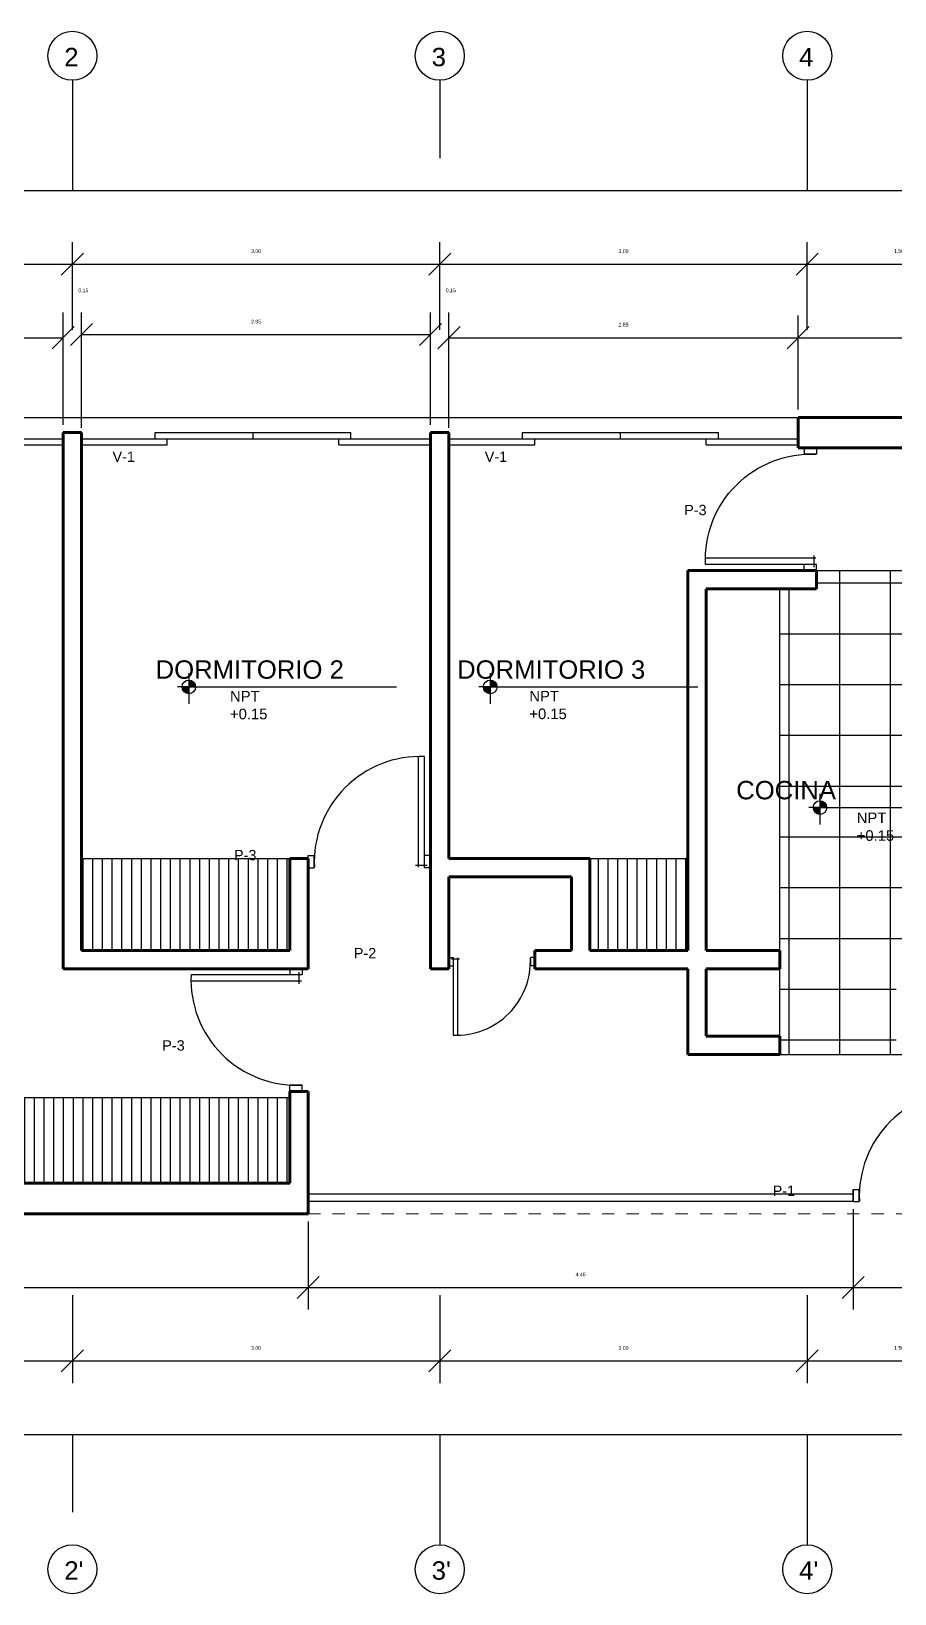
# Model space of a CAD drawing. Header units: millimetres. Extents: x 1110 to 1214, y 1038 to 1099.
# Drawn here: x 1183.38 to 1190.43, y 1085.82 to 1098.57 of the extents above; entities that cross this region are included whole.
import ezdxf

# ---------------------------------------------------------------- set-up
doc = ezdxf.new("R2010")
doc.units = ezdxf.units.MM
doc.linetypes.add('DASHDOT', pattern=[25.4, 12.7, -6.35, 0, -6.35])
doc.linetypes.add('JIS_02_1.2', pattern=[2.5, 1.25, -1.25])
for name, color, linetype in [('EJES', 7, 'DASHDOT'), ('MUEBLES', 253, 'Continuous'), ('PUERTAS', 35, 'Continuous')]:
    doc.layers.add(name, color=color, linetype=linetype)
doc.layers.add('muros', color=150, linetype='Continuous', lineweight=70)
doc.layers.add('PROYECCION LOZA', color=80, linetype='JIS_02_1.2', lineweight=5)
doc.styles.add('Annotative', font='arial.ttf')
doc.styles.get("Standard").update_dxf_attribs({"font": 'arial.ttf'})
doc.dimstyles.get("Standard").update_dxf_attribs({"dimtxt": 0.03, "dimasz": 0.18, "dimexe": 0.18, "dimexo": 0.0625, "dimgap": 0.09, "dimtad": 1, "dimtoh": 1, "dimzin": 0, "dimdsep": 46, "dimtxsty": 'Annotative', "dimblk": 'OBLIQUE', "dimcen": 0.09, "dimadec": 0, "dimazin": 0, "dimtfac": 1, "dimtofl": 0, "dimtmove": 0, "dimatfit": 3, "dimldrblk": 'OBLIQUE', "dimfxl": 1, "dimtolj": 1, "dimtzin": 0, "dimarcsym": 0})
pattern_1 = [(90, (0, 6.01868), (-0.079375, 0), [])]

# ---------------------------------------------------------------- blocks, each defined once
blk = doc.blocks.new('-P')
for p, q in [((0.335, -0.205), (0.335, 0.697)), ((0.385, -0.205), (0.385, 0.697)), ((-0.565, -0.209), (-0.565, -0.109)), ((-0.565, -0.109), (-0.515, -0.109)), ((-0.515, -0.209), (-0.515, -0.109)), ((0.385, -0.209), (0.385, -0.109)), ((0.435, -0.109), (0.385, -0.109)), ((0.435, -0.209), (0.435, -0.109)), ((-0.565, -0.209), (-0.515, -0.209)), ((0.312, -0.187), (0.407, -0.187)), ((0.435, -0.209), (0.385, -0.209))]:
    blk.add_line(p, q)
blk.add_arc((0.348, -0.165), 0.863, 87.4911, 182.5804)
blk = doc.blocks.new('puerta4')
at = {"xscale": -1}
blk.add_blockref('-P', (-0.565, 0.209), dxfattribs=at)
blk = doc.blocks.new('_Oblique')
at = {"color": 0, "linetype": 'ByBlock', "lineweight": -2}
blk.add_line((-0.5, -0.5), (0.5, 0.5), dxfattribs=at)
blk = doc.blocks.new('*D42')
at = {"color": 0, "lineweight": -2}
for p, q in [((1180.836, 1095.484), (1180.836, 1096.251)), ((1183.636, 1095.359), (1183.636, 1096.251)), ((1180.836, 1096.071), (1183.636, 1096.071))]:
    blk.add_line(p, q, dxfattribs=at)
at = {"layer": 'Defpoints', "color": 0}
for p in [(1183.636, 1096.071), (1180.836, 1095.421), (1183.636, 1095.296)]:
    blk.add_point(p, dxfattribs=at)
at = {"color": 0, "lineweight": -2, "xscale": 0.18, "yscale": 0.18, "zscale": 0.18, "rotation": 180}
blk.add_blockref('_Oblique', (1180.836, 1096.071), dxfattribs=at)
at = {"color": 0, "lineweight": -2, "xscale": 0.18, "yscale": 0.18, "zscale": 0.18}
blk.add_blockref('_Oblique', (1183.636, 1096.071), dxfattribs=at)
at = {"color": 0, "insert": (1182.236, 1096.177), "char_height": 0.03, "attachment_point": 5, "style": 'Annotative'}
blk.add_mtext('\\A1;2.80', dxfattribs=at)
blk = doc.blocks.new('*D43')
at = {"color": 0, "lineweight": -2}
for p, q in [((1183.636, 1095.359), (1183.636, 1096.276)), ((1183.786, 1095.334), (1183.786, 1096.276))]:
    blk.add_line(p, q, dxfattribs=at)
at = {"layer": 'Defpoints', "color": 0}
for p in [(1183.786, 1096.096), (1183.636, 1095.296), (1183.786, 1095.271)]:
    blk.add_point(p, dxfattribs=at)
at = {"color": 0, "insert": (1183.801, 1096.457), "char_height": 0.03, "attachment_point": 5, "style": 'Annotative'}
blk.add_mtext('\\A1;0.15', dxfattribs=at)
blk = doc.blocks.new('*D44')
at = {"color": 0, "lineweight": -2}
for p, q in [((1183.786, 1095.334), (1183.786, 1096.276)), ((1186.636, 1095.359), (1186.636, 1096.276)), ((1183.786, 1096.096), (1186.636, 1096.096))]:
    blk.add_line(p, q, dxfattribs=at)
at = {"layer": 'Defpoints', "color": 0}
for p in [(1186.636, 1096.096), (1183.786, 1095.271), (1186.636, 1095.296)]:
    blk.add_point(p, dxfattribs=at)
at = {"color": 0, "lineweight": -2, "xscale": 0.18, "yscale": 0.18, "zscale": 0.18, "rotation": 180}
blk.add_blockref('_Oblique', (1183.786, 1096.096), dxfattribs=at)
at = {"color": 0, "lineweight": -2, "xscale": 0.18, "yscale": 0.18, "zscale": 0.18}
blk.add_blockref('_Oblique', (1186.636, 1096.096), dxfattribs=at)
at = {"color": 0, "insert": (1185.211, 1096.202), "char_height": 0.03, "attachment_point": 5, "style": 'Annotative'}
blk.add_mtext('\\A1;2.85', dxfattribs=at)
blk = doc.blocks.new('*D45')
at = {"color": 0, "lineweight": -2}
for p, q in [((1186.636, 1095.359), (1186.636, 1096.276)), ((1186.786, 1095.334), (1186.786, 1096.276))]:
    blk.add_line(p, q, dxfattribs=at)
at = {"layer": 'Defpoints', "color": 0}
for p in [(1186.786, 1096.096), (1186.636, 1095.296), (1186.786, 1095.271)]:
    blk.add_point(p, dxfattribs=at)
at = {"color": 0, "insert": (1186.801, 1096.457), "char_height": 0.03, "attachment_point": 5, "style": 'Annotative'}
blk.add_mtext('\\A1;0.15', dxfattribs=at)
blk = doc.blocks.new('*D46')
at = {"color": 0, "lineweight": -2}
for p, q in [((1186.786, 1095.334), (1186.786, 1096.251)), ((1189.636, 1095.484), (1189.636, 1096.251)), ((1186.786, 1096.071), (1189.636, 1096.071))]:
    blk.add_line(p, q, dxfattribs=at)
at = {"layer": 'Defpoints', "color": 0}
for p in [(1189.636, 1096.071), (1189.636, 1095.421), (1186.786, 1095.271)]:
    blk.add_point(p, dxfattribs=at)
at = {"color": 0, "lineweight": -2, "xscale": 0.18, "yscale": 0.18, "zscale": 0.18, "rotation": 180}
blk.add_blockref('_Oblique', (1186.786, 1096.071), dxfattribs=at)
at = {"color": 0, "lineweight": -2, "xscale": 0.18, "yscale": 0.18, "zscale": 0.18}
blk.add_blockref('_Oblique', (1189.636, 1096.071), dxfattribs=at)
at = {"color": 0, "insert": (1188.211, 1096.177), "char_height": 0.03, "attachment_point": 5, "style": 'Annotative'}
blk.add_mtext('\\A1;2.85', dxfattribs=at)
blk = doc.blocks.new('*D47')
at = {"color": 0, "lineweight": -2}
for p, q in [((1189.636, 1095.484), (1189.636, 1096.251)), ((1202.486, 1095.484), (1202.486, 1096.251)), ((1189.636, 1096.071), (1202.486, 1096.071))]:
    blk.add_line(p, q, dxfattribs=at)
at = {"layer": 'Defpoints', "color": 0}
for p in [(1202.486, 1096.071), (1189.636, 1095.421), (1202.486, 1095.421)]:
    blk.add_point(p, dxfattribs=at)
at = {"color": 0, "lineweight": -2, "xscale": 0.18, "yscale": 0.18, "zscale": 0.18, "rotation": 180}
blk.add_blockref('_Oblique', (1189.636, 1096.071), dxfattribs=at)
at = {"color": 0, "lineweight": -2, "xscale": 0.18, "yscale": 0.18, "zscale": 0.18}
blk.add_blockref('_Oblique', (1202.486, 1096.071), dxfattribs=at)
at = {"color": 0, "insert": (1196.061, 1096.177), "char_height": 0.03, "attachment_point": 5, "style": 'Annotative'}
blk.add_mtext('\\A1;12.85', dxfattribs=at)
blk = doc.blocks.new('*D48')
at = {"color": 0, "lineweight": -2}
for p, q in [((1180.711, 1096.134), (1180.711, 1096.851)), ((1183.711, 1096.134), (1183.711, 1096.851)), ((1180.711, 1096.671), (1183.711, 1096.671))]:
    blk.add_line(p, q, dxfattribs=at)
at = {"layer": 'Defpoints', "color": 0}
for p in [(1183.711, 1096.671), (1180.711, 1096.071), (1183.711, 1096.071)]:
    blk.add_point(p, dxfattribs=at)
at = {"color": 0, "lineweight": -2, "xscale": 0.18, "yscale": 0.18, "zscale": 0.18, "rotation": 180}
blk.add_blockref('_Oblique', (1180.711, 1096.671), dxfattribs=at)
at = {"color": 0, "lineweight": -2, "xscale": 0.18, "yscale": 0.18, "zscale": 0.18}
blk.add_blockref('_Oblique', (1183.711, 1096.671), dxfattribs=at)
at = {"color": 0, "insert": (1182.211, 1096.777), "char_height": 0.03, "attachment_point": 5, "style": 'Annotative'}
blk.add_mtext('\\A1;3.00', dxfattribs=at)
blk = doc.blocks.new('*D49')
at = {"color": 0, "lineweight": -2}
for p, q in [((1183.711, 1096.134), (1183.711, 1096.851)), ((1186.711, 1096.134), (1186.711, 1096.851)), ((1183.711, 1096.671), (1186.711, 1096.671))]:
    blk.add_line(p, q, dxfattribs=at)
at = {"layer": 'Defpoints', "color": 0}
for p in [(1186.711, 1096.671), (1183.711, 1096.071), (1186.711, 1096.071)]:
    blk.add_point(p, dxfattribs=at)
at = {"color": 0, "lineweight": -2, "xscale": 0.18, "yscale": 0.18, "zscale": 0.18, "rotation": 180}
blk.add_blockref('_Oblique', (1183.711, 1096.671), dxfattribs=at)
at = {"color": 0, "lineweight": -2, "xscale": 0.18, "yscale": 0.18, "zscale": 0.18}
blk.add_blockref('_Oblique', (1186.711, 1096.671), dxfattribs=at)
at = {"color": 0, "insert": (1185.211, 1096.777), "char_height": 0.03, "attachment_point": 5, "style": 'Annotative'}
blk.add_mtext('\\A1;3.00', dxfattribs=at)
blk = doc.blocks.new('*D50')
at = {"color": 0, "lineweight": -2}
for p, q in [((1186.711, 1096.134), (1186.711, 1096.851)), ((1189.711, 1096.134), (1189.711, 1096.851)), ((1186.711, 1096.671), (1189.711, 1096.671))]:
    blk.add_line(p, q, dxfattribs=at)
at = {"layer": 'Defpoints', "color": 0}
for p in [(1189.711, 1096.671), (1186.711, 1096.071), (1189.711, 1096.071)]:
    blk.add_point(p, dxfattribs=at)
at = {"color": 0, "lineweight": -2, "xscale": 0.18, "yscale": 0.18, "zscale": 0.18, "rotation": 180}
blk.add_blockref('_Oblique', (1186.711, 1096.671), dxfattribs=at)
at = {"color": 0, "lineweight": -2, "xscale": 0.18, "yscale": 0.18, "zscale": 0.18}
blk.add_blockref('_Oblique', (1189.711, 1096.671), dxfattribs=at)
at = {"color": 0, "insert": (1188.211, 1096.777), "char_height": 0.03, "attachment_point": 5, "style": 'Annotative'}
blk.add_mtext('\\A1;3.00', dxfattribs=at)
blk = doc.blocks.new('*D51')
at = {"color": 0, "lineweight": -2}
for p, q in [((1189.711, 1096.134), (1189.711, 1096.851)), ((1191.211, 1096.134), (1191.211, 1096.851)), ((1189.711, 1096.671), (1191.211, 1096.671))]:
    blk.add_line(p, q, dxfattribs=at)
at = {"layer": 'Defpoints', "color": 0}
for p in [(1191.211, 1096.671), (1189.711, 1096.071), (1191.211, 1096.071)]:
    blk.add_point(p, dxfattribs=at)
at = {"color": 0, "lineweight": -2, "xscale": 0.18, "yscale": 0.18, "zscale": 0.18, "rotation": 180}
blk.add_blockref('_Oblique', (1189.711, 1096.671), dxfattribs=at)
at = {"color": 0, "lineweight": -2, "xscale": 0.18, "yscale": 0.18, "zscale": 0.18}
blk.add_blockref('_Oblique', (1191.211, 1096.671), dxfattribs=at)
at = {"color": 0, "insert": (1190.461, 1096.777), "char_height": 0.03, "attachment_point": 5, "style": 'Annotative'}
blk.add_mtext('\\A1;1.50', dxfattribs=at)
blk = doc.blocks.new('*D56')
at = {"color": 0, "lineweight": -2}
for p, q in [((1180.836, 1088.859), (1180.836, 1088.141)), ((1185.636, 1088.859), (1185.636, 1088.141)), ((1180.836, 1088.321), (1185.636, 1088.321))]:
    blk.add_line(p, q, dxfattribs=at)
at = {"layer": 'Defpoints', "color": 0}
for p in [(1180.836, 1088.921), (1185.636, 1088.921), (1185.636, 1088.321)]:
    blk.add_point(p, dxfattribs=at)
at = {"color": 0, "lineweight": -2, "xscale": 0.18, "yscale": 0.18, "zscale": 0.18, "rotation": 180}
blk.add_blockref('_Oblique', (1180.836, 1088.321), dxfattribs=at)
at = {"color": 0, "lineweight": -2, "xscale": 0.18, "yscale": 0.18, "zscale": 0.18}
blk.add_blockref('_Oblique', (1185.636, 1088.321), dxfattribs=at)
at = {"color": 0, "insert": (1183.236, 1088.427), "char_height": 0.03, "attachment_point": 5, "style": 'Annotative'}
blk.add_mtext('\\A1;4.80', dxfattribs=at)
blk = doc.blocks.new('*D57')
at = {"color": 0, "lineweight": -2}
for p, q in [((1185.636, 1088.859), (1185.636, 1088.141)), ((1190.086, 1088.959), (1190.086, 1088.141)), ((1185.636, 1088.321), (1190.086, 1088.321))]:
    blk.add_line(p, q, dxfattribs=at)
at = {"layer": 'Defpoints', "color": 0}
for p in [(1190.086, 1089.021), (1185.636, 1088.921), (1190.086, 1088.321)]:
    blk.add_point(p, dxfattribs=at)
at = {"color": 0, "lineweight": -2, "xscale": 0.18, "yscale": 0.18, "zscale": 0.18, "rotation": 180}
blk.add_blockref('_Oblique', (1185.636, 1088.321), dxfattribs=at)
at = {"color": 0, "lineweight": -2, "xscale": 0.18, "yscale": 0.18, "zscale": 0.18}
blk.add_blockref('_Oblique', (1190.086, 1088.321), dxfattribs=at)
at = {"color": 0, "insert": (1187.861, 1088.427), "char_height": 0.03, "attachment_point": 5, "style": 'Annotative'}
blk.add_mtext('\\A1;4.45', dxfattribs=at)
blk = doc.blocks.new('*D58')
at = {"color": 0, "lineweight": -2}
for p, q in [((1190.086, 1088.959), (1190.086, 1088.141)), ((1191.086, 1088.859), (1191.086, 1088.141)), ((1190.086, 1088.321), (1191.086, 1088.321))]:
    blk.add_line(p, q, dxfattribs=at)
at = {"layer": 'Defpoints', "color": 0}
for p in [(1190.086, 1089.021), (1191.086, 1088.921), (1191.086, 1088.321)]:
    blk.add_point(p, dxfattribs=at)
at = {"color": 0, "lineweight": -2, "xscale": 0.18, "yscale": 0.18, "zscale": 0.18, "rotation": 180}
blk.add_blockref('_Oblique', (1190.086, 1088.321), dxfattribs=at)
at = {"color": 0, "lineweight": -2, "xscale": 0.18, "yscale": 0.18, "zscale": 0.18}
blk.add_blockref('_Oblique', (1191.086, 1088.321), dxfattribs=at)
at = {"color": 0, "insert": (1190.586, 1088.427), "char_height": 0.03, "attachment_point": 5, "style": 'Annotative'}
blk.add_mtext('\\A1;1.00', dxfattribs=at)
blk = doc.blocks.new('*D61')
at = {"color": 0, "lineweight": -2}
for p, q in [((1180.711, 1088.259), (1180.711, 1087.541)), ((1183.711, 1088.259), (1183.711, 1087.541)), ((1180.711, 1087.721), (1183.711, 1087.721))]:
    blk.add_line(p, q, dxfattribs=at)
at = {"layer": 'Defpoints', "color": 0}
for p in [(1180.711, 1088.321), (1183.711, 1088.321), (1183.711, 1087.721)]:
    blk.add_point(p, dxfattribs=at)
at = {"color": 0, "lineweight": -2, "xscale": 0.18, "yscale": 0.18, "zscale": 0.18, "rotation": 180}
blk.add_blockref('_Oblique', (1180.711, 1087.721), dxfattribs=at)
at = {"color": 0, "lineweight": -2, "xscale": 0.18, "yscale": 0.18, "zscale": 0.18}
blk.add_blockref('_Oblique', (1183.711, 1087.721), dxfattribs=at)
at = {"color": 0, "insert": (1182.211, 1087.827), "char_height": 0.03, "attachment_point": 5, "style": 'Annotative'}
blk.add_mtext('\\A1;3.00', dxfattribs=at)
blk = doc.blocks.new('*D65')
at = {"color": 0, "lineweight": -2}
for p, q in [((1183.711, 1088.259), (1183.711, 1087.541)), ((1186.711, 1088.259), (1186.711, 1087.541)), ((1183.711, 1087.721), (1186.711, 1087.721))]:
    blk.add_line(p, q, dxfattribs=at)
at = {"layer": 'Defpoints', "color": 0}
for p in [(1183.711, 1088.321), (1186.711, 1088.321), (1186.711, 1087.721)]:
    blk.add_point(p, dxfattribs=at)
at = {"color": 0, "lineweight": -2, "xscale": 0.18, "yscale": 0.18, "zscale": 0.18, "rotation": 180}
blk.add_blockref('_Oblique', (1183.711, 1087.721), dxfattribs=at)
at = {"color": 0, "lineweight": -2, "xscale": 0.18, "yscale": 0.18, "zscale": 0.18}
blk.add_blockref('_Oblique', (1186.711, 1087.721), dxfattribs=at)
at = {"color": 0, "insert": (1185.211, 1087.827), "char_height": 0.03, "attachment_point": 5, "style": 'Annotative'}
blk.add_mtext('\\A1;3.00', dxfattribs=at)
blk = doc.blocks.new('*D66')
at = {"color": 0, "lineweight": -2}
for p, q in [((1186.711, 1088.259), (1186.711, 1087.541)), ((1189.711, 1088.259), (1189.711, 1087.541)), ((1186.711, 1087.721), (1189.711, 1087.721))]:
    blk.add_line(p, q, dxfattribs=at)
at = {"layer": 'Defpoints', "color": 0}
for p in [(1186.711, 1088.321), (1189.711, 1088.321), (1189.711, 1087.721)]:
    blk.add_point(p, dxfattribs=at)
at = {"color": 0, "lineweight": -2, "xscale": 0.18, "yscale": 0.18, "zscale": 0.18, "rotation": 180}
blk.add_blockref('_Oblique', (1186.711, 1087.721), dxfattribs=at)
at = {"color": 0, "lineweight": -2, "xscale": 0.18, "yscale": 0.18, "zscale": 0.18}
blk.add_blockref('_Oblique', (1189.711, 1087.721), dxfattribs=at)
at = {"color": 0, "insert": (1188.211, 1087.827), "char_height": 0.03, "attachment_point": 5, "style": 'Annotative'}
blk.add_mtext('\\A1;3.00', dxfattribs=at)
blk = doc.blocks.new('*D67')
at = {"color": 0, "lineweight": -2}
for p, q in [((1189.711, 1088.259), (1189.711, 1087.541)), ((1191.211, 1088.259), (1191.211, 1087.541)), ((1189.711, 1087.721), (1191.211, 1087.721))]:
    blk.add_line(p, q, dxfattribs=at)
at = {"layer": 'Defpoints', "color": 0}
for p in [(1189.711, 1088.321), (1191.211, 1088.321), (1191.211, 1087.721)]:
    blk.add_point(p, dxfattribs=at)
at = {"color": 0, "lineweight": -2, "xscale": 0.18, "yscale": 0.18, "zscale": 0.18, "rotation": 180}
blk.add_blockref('_Oblique', (1189.711, 1087.721), dxfattribs=at)
at = {"color": 0, "lineweight": -2, "xscale": 0.18, "yscale": 0.18, "zscale": 0.18}
blk.add_blockref('_Oblique', (1191.211, 1087.721), dxfattribs=at)
at = {"color": 0, "insert": (1190.461, 1087.827), "char_height": 0.03, "attachment_point": 5, "style": 'Annotative'}
blk.add_mtext('\\A1;1.50', dxfattribs=at)
blk = doc.blocks.new('*D90')
at = {"color": 0, "lineweight": -2}
for p, q in [((1180.586, 1088.259), (1180.586, 1086.941)), ((1210.586, 1088.259), (1210.586, 1086.941)), ((1180.586, 1087.121), (1210.586, 1087.121))]:
    blk.add_line(p, q, dxfattribs=at)
at = {"layer": 'Defpoints', "color": 0}
for p in [(1180.586, 1088.321), (1210.586, 1088.321), (1210.586, 1087.121)]:
    blk.add_point(p, dxfattribs=at)
at = {"color": 0, "lineweight": -2, "xscale": 0.18, "yscale": 0.18, "zscale": 0.18, "rotation": 180}
blk.add_blockref('_Oblique', (1180.586, 1087.121), dxfattribs=at)
at = {"color": 0, "lineweight": -2, "xscale": 0.18, "yscale": 0.18, "zscale": 0.18}
blk.add_blockref('_Oblique', (1210.586, 1087.121), dxfattribs=at)
at = {"color": 0, "insert": (1195.586, 1087.227), "char_height": 0.03, "attachment_point": 5, "style": 'Annotative'}
blk.add_mtext('\\A1;30.00', dxfattribs=at)
blk = doc.blocks.new('*D91')
at = {"color": 0, "lineweight": -2}
for p, q in [((1180.586, 1096.134), (1180.586, 1097.451)), ((1210.586, 1096.134), (1210.586, 1097.451)), ((1180.586, 1097.271), (1210.586, 1097.271))]:
    blk.add_line(p, q, dxfattribs=at)
at = {"layer": 'Defpoints', "color": 0}
for p in [(1210.586, 1097.271), (1180.586, 1096.071), (1210.586, 1096.071)]:
    blk.add_point(p, dxfattribs=at)
at = {"color": 0, "lineweight": -2, "xscale": 0.18, "yscale": 0.18, "zscale": 0.18, "rotation": 180}
blk.add_blockref('_Oblique', (1180.586, 1097.271), dxfattribs=at)
at = {"color": 0, "lineweight": -2, "xscale": 0.18, "yscale": 0.18, "zscale": 0.18}
blk.add_blockref('_Oblique', (1210.586, 1097.271), dxfattribs=at)
at = {"color": 0, "insert": (1195.586, 1097.377), "char_height": 0.03, "attachment_point": 5, "style": 'Annotative'}
blk.add_mtext('\\A1;30.00', dxfattribs=at)

msp = doc.modelspace()

# ---------------------------------------------------------------- hatches: boundary and pattern name
at = {"ltscale": 0.1}
h = msp.add_hatch(color=256, dxfattribs=at)
h.dxf.hatch_style = 1
h.paths.add_polyline_path([(1184.718, 1093.221, 0.414214), (1184.662, 1093.277), (1184.662, 1093.221)])
h.paths.add_polyline_path([(1184.662, 1093.221), (1184.606, 1093.221, 0.414214), (1184.662, 1093.165)])
h = msp.add_hatch(color=256, dxfattribs=at)
h.dxf.hatch_style = 1
h.paths.add_polyline_path([(1187.179, 1093.221, 0.414214), (1187.123, 1093.277), (1187.123, 1093.221)])
h.paths.add_polyline_path([(1187.123, 1093.221), (1187.067, 1093.221, 0.414214), (1187.123, 1093.165)])
h = msp.add_hatch(color=256, dxfattribs=at)
h.dxf.hatch_style = 1
h.paths.add_polyline_path([(1189.871, 1092.237, 0.414214), (1189.815, 1092.293), (1189.815, 1092.237)])
h.paths.add_polyline_path([(1189.815, 1092.237), (1189.76, 1092.237, 0.414214), (1189.815, 1092.181)])
at = {"layer": 'MUEBLES'}
h = msp.add_hatch(dxfattribs=at)
h.set_pattern_fill('ANSI37', color=256, scale=0.1305, angle=45)
h.set_pattern_definition([(90, (0, 6.01868), (-0.4143375, 1e-16), []), (180, (0, 6.01868), (-1e-16, -0.4143375), [])])
h.paths.add_polyline_path([(1190.486, 1093.388), (1191.086, 1093.388), (1191.086, 1094.171), (1189.786, 1094.171), (1189.786, 1094.021), (1189.486, 1094.021), (1189.486, 1091.071), (1189.486, 1090.921), (1189.486, 1090.371), (1189.486, 1090.221), (1191.086, 1090.221), (1191.086, 1091.071), (1190.486, 1091.071), (1190.486, 1092.237), (1189.871, 1092.237, -1), (1189.76, 1092.237, -1), (1189.871, 1092.237), (1190.486, 1092.237)])
h.paths.add_polyline_path([(1190.586, 1093.488), (1190.586, 1094.088), (1191.036, 1094.088), (1191.036, 1093.488)], flags=16)
h.paths.add_polyline_path([(1190.63, 1093.612, -1), (1190.765, 1093.612, -1)], flags=0)
h.paths.add_polyline_path([(1190.652, 1093.612, -1), (1190.743, 1093.612, -1)], flags=0)
h.paths.add_polyline_path([(1190.632, 1093.838, -1), (1190.768, 1093.838, -1)], flags=0)
h.paths.add_polyline_path([(1190.655, 1093.838, -1), (1190.745, 1093.838, -1)], flags=0)
h.paths.add_polyline_path([(1190.862, 1093.612, -1), (1190.998, 1093.612, -1)], flags=0)
h.paths.add_polyline_path([(1190.975, 1093.612, -1), (1190.885, 1093.612, -1)], flags=0)
h.paths.add_polyline_path([(1190.865, 1093.838, -1), (1191, 1093.838, -1)], flags=0)
h.paths.add_polyline_path([(1190.887, 1093.838, -1), (1190.978, 1093.838, -1)], flags=0)
h.paths.add_polyline_path([(1190.613, 1093.977), (1190.613, 1094.077), (1191.013, 1094.077), (1191.013, 1093.977)], flags=0)
h.paths.add_polyline_path([(1190.436, 1090.921), (1190.986, 1090.921), (1191.036, 1090.871), (1191.036, 1090.349), (1190.986, 1090.299), (1190.436, 1090.299)], flags=16)
h.paths.add_polyline_path([(1189.826, 1092.207), (1190.717, 1092.207), (1190.717, 1092.563), (1189.826, 1092.563)], flags=25)
h.paths.add_polyline_path([(1189.851, 1092.055), (1190.436, 1092.055), (1190.436, 1092.26), (1189.851, 1092.26)], flags=24)
h = msp.add_hatch(dxfattribs=at)
h.set_pattern_fill('ANSI31', color=256, scale=0.025, angle=45)
h.set_pattern_definition(pattern_1)
h.paths.add_polyline_path([(1183.786, 1091.821), (1183.786, 1091.071), (1185.486, 1091.071), (1185.486, 1091.821)])
h.paths.add_polyline_path([(1187.936, 1091.071), (1188.736, 1091.071), (1188.736, 1091.821), (1187.936, 1091.821)])
h = msp.add_hatch(dxfattribs=at)
h.set_pattern_fill('ANSI31', color=256, scale=0.025, angle=45)
h.set_pattern_definition(pattern_1)
h.paths.add_polyline_path([(1185.486, 1089.171), (1185.486, 1089.871), (1180.836, 1089.871), (1180.836, 1089.171)])

# ---------------------------------------------------------------- linework, layer by layer
at = {"color": 0}
for p, q in [((1183.711, 1098.171), (1183.711, 1097.271)), ((1189.711, 1098.171), (1189.711, 1097.271)), ((1189.786, 1094.171), (1191.086, 1094.171)), ((1189.486, 1090.221), (1191.086, 1090.221)), ((1186.711, 1087.121), (1186.711, 1086.221)), ((1189.711, 1087.121), (1189.711, 1086.221))]:
    msp.add_line(p, q, dxfattribs=at)
at = {"color": 4}
for p, q in [((1180.836, 1095.246), (1183.636, 1095.246)), ((1183.786, 1095.246), (1186.636, 1095.246)), ((1184.386, 1095.296), (1185.986, 1095.296)), ((1184.386, 1095.246), (1184.386, 1095.296)), ((1184.486, 1095.196), (1184.486, 1095.246)), ((1185.186, 1095.246), (1185.186, 1095.296)), ((1185.886, 1095.196), (1185.886, 1095.246)), ((1185.986, 1095.246), (1185.986, 1095.296)), ((1186.786, 1095.246), (1189.636, 1095.246)), ((1187.386, 1095.296), (1188.986, 1095.296)), ((1187.386, 1095.246), (1187.386, 1095.296)), ((1187.486, 1095.196), (1187.486, 1095.246)), ((1188.186, 1095.246), (1188.186, 1095.296)), ((1188.886, 1095.196), (1188.886, 1095.246)), ((1188.986, 1095.246), (1188.986, 1095.296)), ((1182.936, 1095.196), (1183.636, 1095.196)), ((1183.786, 1095.196), (1184.486, 1095.196)), ((1185.886, 1095.196), (1186.636, 1095.196)), ((1186.786, 1095.196), (1187.486, 1095.196)), ((1188.886, 1095.196), (1189.636, 1095.196)), ((1190.086, 1089.121), (1190.086, 1089.021)), ((1190.086, 1089.081), (1185.636, 1089.081)), ((1190.086, 1089.021), (1185.636, 1089.021))]:
    msp.add_line(p, q, dxfattribs=at)
at = {"ltscale": 0.1}
for p, q in [((1184.662, 1093.333), (1184.662, 1093.083)), ((1187.123, 1093.333), (1187.123, 1093.083)), ((1184.662, 1093.221), (1184.57, 1093.221)), ((1184.662, 1093.221), (1186.357, 1093.221)), ((1184.662, 1093.221), (1184.662, 1093.11)), ((1187.123, 1093.221), (1187.031, 1093.221)), ((1187.123, 1093.221), (1188.818, 1093.221)), ((1187.123, 1093.221), (1187.123, 1093.11)), ((1189.815, 1092.348), (1189.815, 1092.098)), ((1189.815, 1092.237), (1189.724, 1092.237)), ((1189.815, 1092.237), (1190.663, 1092.237)), ((1189.815, 1092.237), (1189.815, 1092.125))]:
    msp.add_line(p, q, dxfattribs=at)
at = {"color": 0}
for centre in [(1183.711, 1098.371), (1186.711, 1098.371), (1189.711, 1098.371), (1183.711, 1086.021), (1186.711, 1086.021), (1189.711, 1086.021)]:
    msp.add_circle(centre, 0.2, dxfattribs=at)
at = {"ltscale": 0.1}
for centre in [(1184.662, 1093.221), (1187.123, 1093.221), (1189.815, 1092.237)]:
    msp.add_circle(centre, 0.0557, dxfattribs=at)
at = {"layer": 'EJES', "ltscale": 0.05}
for p, q in [((1186.711, 1098.171), (1186.711, 1097.271)), ((1183.711, 1087.121), (1183.711, 1086.221))]:
    msp.add_line(p, q, dxfattribs=at)
at = {"layer": 'MUEBLES'}
for p, q in [((1180.836, 1095.421), (1189.636, 1095.421)), ((1189.486, 1091.071), (1189.486, 1094.021)), ((1183.786, 1091.821), (1185.486, 1091.821)), ((1187.936, 1091.821), (1188.736, 1091.821)), ((1189.486, 1090.371), (1189.486, 1090.921)), ((1180.836, 1089.871), (1185.486, 1089.871))]:
    msp.add_line(p, q, dxfattribs=at)
at = {"layer": 'muros', "color": 5}
for p, q in [((1189.636, 1095.171), (1189.636, 1095.421)), ((1189.636, 1095.421), (1202.486, 1095.421)), ((1183.636, 1090.921), (1183.636, 1095.296)), ((1183.636, 1095.296), (1183.786, 1095.296)), ((1183.786, 1091.071), (1183.786, 1095.296)), ((1186.636, 1090.921), (1186.636, 1095.296)), ((1186.636, 1095.296), (1186.786, 1095.296)), ((1186.786, 1091.821), (1186.786, 1095.296)), ((1189.636, 1095.171), (1202.486, 1095.171)), ((1188.736, 1094.171), (1189.786, 1094.171)), ((1188.736, 1091.071), (1188.736, 1094.171)), ((1189.786, 1094.021), (1189.786, 1094.171)), ((1188.886, 1094.021), (1189.786, 1094.021)), ((1188.886, 1091.071), (1188.886, 1094.021)), ((1185.486, 1091.821), (1185.636, 1091.821)), ((1185.486, 1091.071), (1185.486, 1091.821)), ((1185.636, 1090.921), (1185.636, 1091.821)), ((1186.786, 1091.821), (1187.936, 1091.821)), ((1187.936, 1091.071), (1187.936, 1091.821)), ((1186.786, 1091.671), (1187.786, 1091.671)), ((1186.786, 1090.921), (1186.786, 1091.671)), ((1187.786, 1091.071), (1187.786, 1091.671)), ((1183.786, 1091.071), (1185.486, 1091.071)), ((1187.486, 1091.071), (1187.786, 1091.071)), ((1187.486, 1090.921), (1187.486, 1091.071)), ((1187.936, 1091.071), (1188.736, 1091.071)), ((1188.886, 1091.071), (1189.486, 1091.071)), ((1189.486, 1090.921), (1189.486, 1091.071)), ((1183.636, 1090.921), (1185.636, 1090.921)), ((1186.636, 1090.921), (1186.786, 1090.921)), ((1187.486, 1090.921), (1188.736, 1090.921)), ((1188.736, 1090.221), (1188.736, 1090.921)), ((1188.886, 1090.371), (1188.886, 1090.921)), ((1188.886, 1090.921), (1189.486, 1090.921)), ((1188.734, 1090.321), (1188.736, 1090.321)), ((1188.886, 1090.371), (1189.486, 1090.371)), ((1189.486, 1090.221), (1189.486, 1090.371)), ((1188.736, 1090.221), (1189.486, 1090.221)), ((1185.486, 1089.171), (1185.486, 1089.921)), ((1185.486, 1089.921), (1185.636, 1089.921)), ((1185.636, 1088.921), (1185.636, 1089.921))]:
    msp.add_line(p, q, dxfattribs=at)
at = {"layer": 'muros', "color": 5, "lineweight": 70}
for p, q in [((1180.836, 1089.171), (1185.486, 1089.171)), ((1180.586, 1088.921), (1185.636, 1088.921))]:
    msp.add_line(p, q, dxfattribs=at)
at = {"layer": 'PROYECCION LOZA', "ltscale": 0.05}
msp.add_line((1185.636, 1088.921), (1191.086, 1088.921), dxfattribs=at)

# ---------------------------------------------------------------- block references
at = {"layer": 'PUERTAS', "rotation": 89.99999999999736}
msp.add_blockref('puerta4', (1189.786, 1095.171), dxfattribs=at)
at = {"layer": 'PUERTAS', "extrusion": (0, 0, -1), "zscale": -1.000000000000606}
for p in [(-1185.636, 1091.746), (-1190.086, 1089.021)]:
    msp.add_blockref('puerta4', p, dxfattribs=at)
at = {"layer": 'PUERTAS', "extrusion": (0, 0, -1), "zscale": -1.000000000000607, "rotation": 270}
msp.add_blockref('puerta4', (-1185.586, 1089.921), dxfattribs=at)
at = {"layer": 'PUERTAS', "extrusion": (0, 0, -1), "xscale": 0.6999999999999929, "yscale": 0.6999999999999929, "zscale": -0.6999999999999929, "rotation": 179.9999999999974}
msp.add_blockref('puerta4', (-1187.486, 1091.014), dxfattribs=at)

# ---------------------------------------------------------------- texts
at = {"attachment_point": 1}
for s, width, insert, char_height in [('{\\f@Arial Unicode MS|b0|i0|c0|p34; 2}', 0.74087, (1183.587, 1098.436), 0.15), ('{\\f@Arial Unicode MS|b0|i0|c0|p34; 3}', 0.74087, (1186.587, 1098.436), 0.15), ('{\\f@Arial Unicode MS|b0|i0|c0|p34; 4}', 0.74087, (1189.587, 1098.436), 0.15), ('{\\f@Arial Unicode MS|b0|i0|c0|p34;V-1}', 2.29191, (1184.039, 1095.142), 0.08419), ('{\\f@Arial Unicode MS|b0|i0|c0|p34;V-1}', 2.29191, (1187.078, 1095.142), 0.08419), ('{\\f@Arial Unicode MS|b0|i0|c0|p34;P-3}', 2.29191, (1188.706, 1094.707), 0.08419), ('{\\f@Arial Unicode MS|b0|i0|c0|p34;DORMITORIO 2}', 2.29191, (1184.391, 1093.438), 0.15), ('{\\f@Arial Unicode MS|b0|i0|c0|p34;DORMITORIO 3}', 2.29191, (1186.852, 1093.438), 0.15), ('{\\f@Arial Unicode MS|b0|i0|c0|p34;COCINA}', 2.29191, (1189.131, 1092.454), 0.15), ('{\\f@Arial Unicode MS|b0|i0|c0|p34;P-3}', 2.29191, (1185.031, 1091.891), 0.08419), ('{\\f@Arial Unicode MS|b0|i0|c0|p34;P-2}', 2.29191, (1186.009, 1091.091), 0.08419), ('{\\f@Arial Unicode MS|b0|i0|c0|p34;P-3}', 2.29191, (1184.445, 1090.338), 0.08419), ('{\\f@Arial Unicode MS|b0|i0|c0|p34;P-1}', 2.29191, (1189.429, 1089.152), 0.08419), ("{\\f@Arial Unicode MS|b0|i0|c0|p34; 2'}", 0.74087, (1183.587, 1086.086), 0.15), ("{\\f@Arial Unicode MS|b0|i0|c0|p34; 3'}", 0.74087, (1186.587, 1086.086), 0.15), ("{\\f@Arial Unicode MS|b0|i0|c0|p34; 4'}", 0.74087, (1189.587, 1086.086), 0.15)]:
    msp.add_mtext_dynamic_manual_height_columns(s, width=width, gutter_width=12.5, heights=[0], dxfattribs=dict(at, insert=insert, char_height=char_height))
at = {"ltscale": 0.1}
note = msp.add_mtext_dynamic_manual_height_columns('{\\f@Arial Unicode MS|b0|i0|c0|p34;NPT }', width=0.14836, gutter_width=0.0848, heights=[0.0754, 0], dxfattribs=dict(at, insert=(1184.765, 1093.188), char_height=0.0865, attachment_point=1))
for column, words in zip(note.columns.linked_columns, ['{\\f@Arial Unicode MS|b0|i0|c0|p34;+0.15}']):
    column.text = words
note = msp.add_mtext_dynamic_manual_height_columns('{\\f@Arial Unicode MS|b0|i0|c0|p34;NPT }', width=0.14836, gutter_width=0.0848, heights=[0.0754, 0], dxfattribs=dict(at, insert=(1187.209, 1093.189), char_height=0.0865, attachment_point=1))
for column, words in zip(note.columns.linked_columns, ['{\\f@Arial Unicode MS|b0|i0|c0|p34;+0.15}']):
    column.text = words
note = msp.add_mtext_dynamic_manual_height_columns('{\\f@Arial Unicode MS|b0|i0|c0|p34;NPT }', width=0.14836, gutter_width=0.0848, heights=[0.0754, 0], dxfattribs=dict(at, insert=(1189.882, 1092.196), char_height=0.0865, attachment_point=1))
for column, words in zip(note.columns.linked_columns, ['{\\f@Arial Unicode MS|b0|i0|c0|p34;+0.15}']):
    column.text = words

# ---------------------------------------------------------------- dimensions: what is measured, and where the dimension line sits
at = {"color": 0}
for base, p1, p2, picture, middle in [((1210.586, 1097.271), (1180.586, 1096.071), (1210.586, 1096.071), '*D91', (1195.586, 1097.377)), ((1183.711, 1096.671), (1180.711, 1096.071), (1183.711, 1096.071), '*D48', (1182.211, 1096.777)), ((1210.586, 1087.121), (1180.586, 1088.321), (1210.586, 1088.321), '*D90', (1195.586, 1087.227)), ((1183.711, 1087.721), (1180.711, 1088.321), (1183.711, 1088.321), '*D61', (1182.211, 1087.827)), ((1186.711, 1087.721), (1183.711, 1088.321), (1186.711, 1088.321), '*D65', (1185.211, 1087.827))]:
    dim = msp.add_linear_dim(base=base, p1=p1, p2=p2, dimstyle='Standard', dxfattribs=at)
    dim.commit()
    dim.dimension.update_dxf_attribs({"geometry": picture, "text_midpoint": middle})
for base, p1, p2, picture, middle in [((1186.711, 1096.671), (1183.711, 1096.071), (1186.711, 1096.071), '*D49', (1185.211, 1096.777)), ((1189.711, 1096.671), (1186.711, 1096.071), (1189.711, 1096.071), '*D50', (1188.211, 1096.777)), ((1191.211, 1096.671), (1189.711, 1096.071), (1191.211, 1096.071), '*D51', (1190.461, 1096.777)), ((1183.786, 1096.096), (1183.636, 1095.296), (1183.786, 1095.271), '*D43', (1183.801, 1096.457)), ((1186.786, 1096.096), (1186.636, 1095.296), (1186.786, 1095.271), '*D45', (1186.801, 1096.457)), ((1183.636, 1096.071), (1180.836, 1095.421), (1183.636, 1095.296), '*D42', (1182.236, 1096.177)), ((1186.636, 1096.096), (1183.786, 1095.271), (1186.636, 1095.296), '*D44', (1185.211, 1096.202)), ((1189.636, 1096.071), (1186.786, 1095.271), (1189.636, 1095.421), '*D46', (1188.211, 1096.177)), ((1202.486, 1096.071), (1189.636, 1095.421), (1202.486, 1095.421), '*D47', (1196.061, 1096.177)), ((1190.086, 1088.321), (1185.636, 1088.921), (1190.086, 1089.021), '*D57', (1187.861, 1088.427)), ((1191.086, 1088.321), (1190.086, 1089.021), (1191.086, 1088.921), '*D58', (1190.586, 1088.427)), ((1185.636, 1088.321), (1180.836, 1088.921), (1185.636, 1088.921), '*D56', (1183.236, 1088.427)), ((1189.711, 1087.721), (1186.711, 1088.321), (1189.711, 1088.321), '*D66', (1188.211, 1087.827)), ((1191.211, 1087.721), (1189.711, 1088.321), (1191.211, 1088.321), '*D67', (1190.461, 1087.827))]:
    dim = msp.add_linear_dim(base=base, p1=p1, p2=p2, dimstyle='Standard', override={"dimtmove": 1}, dxfattribs=at)
    dim.commit()
    dim.dimension.update_dxf_attribs({"geometry": picture, "text_midpoint": middle})

doc.saveas('drawing.dxf')
